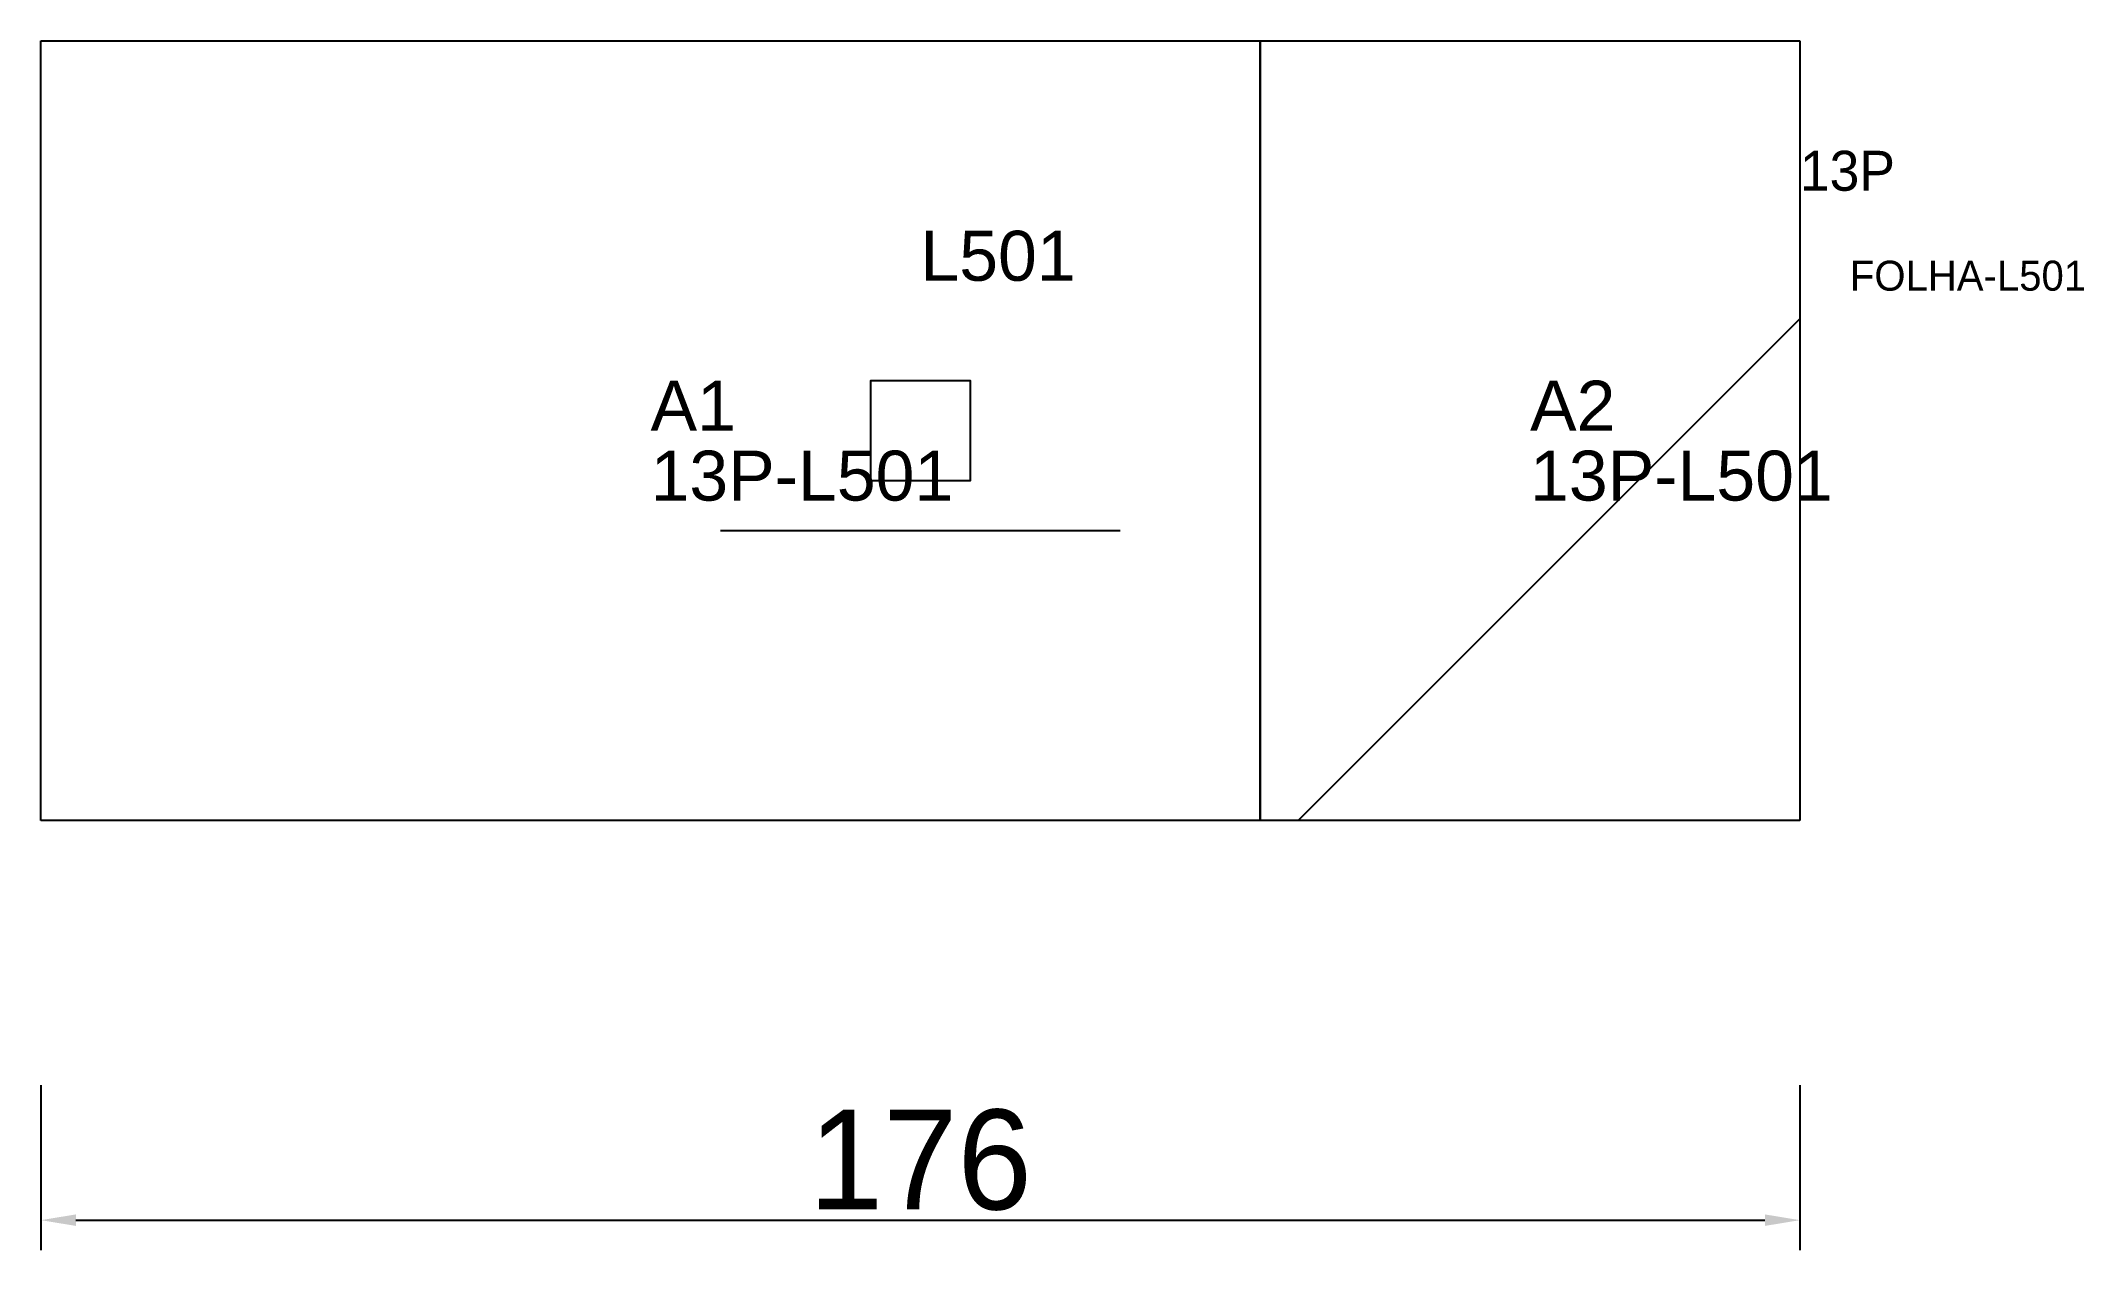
# Model space of a CAD drawing. Header units: metres. Extents: x 222 to 427, y 80 to 202.
import ezdxf

# ---------------------------------------------------------------- set-up
doc = ezdxf.new("R2010")
doc.units = ezdxf.units.M
for name, color, linetype in [('3', 3, 'CONTINUOUS'), ('AUX00', 7, 'CONTINUOUS'), ('COTA', 241, 'CONTINUOUS'), ('FOLHA', 255, 'CONTINUOUS'), ('Hachura', 251, 'CONTINUOUS'), ('NOMENCLATURA', 7, 'CONTINUOUS'), ('Nível', 160, 'CONTINUOUS'), ('Painéis', 200, 'CONTINUOUS'), ('Pilares', 5, 'CONTINUOUS'), ('SARR_2.2x7', 40, 'CONTINUOUS')]:
    doc.layers.add(name, color=color, linetype=linetype)
doc.styles.add('ARIAL', font='Arial.ttf')
doc.styles.add('STR_STANDARD', font='arial.ttf')
doc.dimstyles.new('EZ DXF', dxfattribs={"dimtxt": 10, "dimasz": 3.5, "dimexe": 3, "dimexo": 1.5, "dimgap": 1, "dimtad": 1, "dimdec": 1, "dimdsep": 46, "dimcen": 2.5, "dimazin": 3, "dimtfac": 1, "dimtmove": 0, "dimatfit": 3})

msp = doc.modelspace()

# ---------------------------------------------------------------- hatches: boundary and pattern name
at = {"layer": 'Hachura'}
h = msp.add_hatch(dxfattribs=at)
h.set_pattern_fill('ANSI31', scale=50)
h.paths.add_polyline_path([(398.2, 201.5), (398.2, 123.48), (222.2, 123.48), (222.2, 201.5)])
h = msp.add_hatch(dxfattribs=at)
h.set_pattern_fill('ANSI31', scale=50)
h.paths.add_polyline_path([(398.2, 201.5), (398.2, 123.48), (222.2, 123.48), (222.2, 201.5)])

# ---------------------------------------------------------------- linework, layer by layer
at = {"layer": '3'}
msp.add_lwpolyline([(344.2, 123.48), (344.2, 201.5)], close=True, dxfattribs=at)
msp.add_lwpolyline([(344.2, 123.48), (344.2, 201.5)], close=True, dxfattribs=at)
at = {"layer": 'Painéis', "color": 200}
for p, q in [((222.2, 123.48), (222.2, 201.5)), ((222.2, 201.5), (398.2, 201.5)), ((222.2, 123.48), (222.2, 201.5)), ((222.2, 201.5), (398.2, 201.5)), ((398.2, 201.5), (398.2, 123.48)), ((398.2, 201.5), (398.2, 123.48)), ((398.2, 123.48), (222.2, 123.48)), ((398.2, 123.48), (222.2, 123.48))]:
    msp.add_line(p, q, dxfattribs=at)
at = {"layer": 'Pilares'}
msp.add_lwpolyline([(305.2, 157.49), (315.2, 157.49), (315.2, 167.49), (305.2, 167.49)], close=True, dxfattribs=at)
msp.add_lwpolyline([(305.2, 157.49), (315.2, 157.49), (315.2, 167.49), (305.2, 167.49)], close=True, dxfattribs=at)
at = {"layer": 'SARR_2.2x7'}
msp.add_line((290.2, 152.49), (330.2, 152.49), dxfattribs=at)
msp.add_line((290.2, 152.49), (330.2, 152.49), dxfattribs=at)

# ---------------------------------------------------------------- texts
at = {"layer": '3', "style": 'STR_STANDARD'}
for s, p in [('A1', (283.2, 162.49)), ('A1', (283.2, 162.49)), ('A2', (371.2, 162.49)), ('A2', (371.2, 162.49))]:
    msp.add_text(s, height=5, dxfattribs=at).set_placement(p)
at = {"layer": 'AUX00', "style": 'STR_STANDARD'}
for p in [(283.2, 155.49), (283.2, 155.49), (371.2, 155.49), (371.2, 155.49)]:
    msp.add_text('13P-L501', height=5, dxfattribs=at).set_placement(p)
at = {"layer": 'FOLHA'}
msp.add_text('FOLHA-L501', height=3, dxfattribs=at).set_placement((403.2, 176.5))
msp.add_text('FOLHA-L501', height=3, dxfattribs=at).set_placement((403.2, 176.5))
at = {"layer": 'NOMENCLATURA', "insert": (310.2, 182.49), "char_height": 5, "attachment_point": 1, "style": 'ARIAL'}
msp.add_mtext('L501', dxfattribs=at)
msp.add_mtext('L501', dxfattribs=at)
at = {"layer": 'Nível'}
msp.add_text('13P', height=4, dxfattribs=at).set_placement((398.2, 186.5))
msp.add_text('13P', height=4, dxfattribs=at).set_placement((398.2, 186.5))

# ---------------------------------------------------------------- dimensions: what is measured, and where the dimension line sits
at = {"layer": 'COTA'}
msp.add_linear_dim(base=(222.2, 83.48), p1=(222.2, 98.48), p2=(398.2, 98.48), dimstyle='EZ DXF', dxfattribs=at).render()
msp.add_linear_dim(base=(222.2, 83.48), p1=(222.2, 98.48), p2=(398.2, 98.48), dimstyle='EZ DXF', dxfattribs=at).render()

doc.saveas('drawing.dxf')
